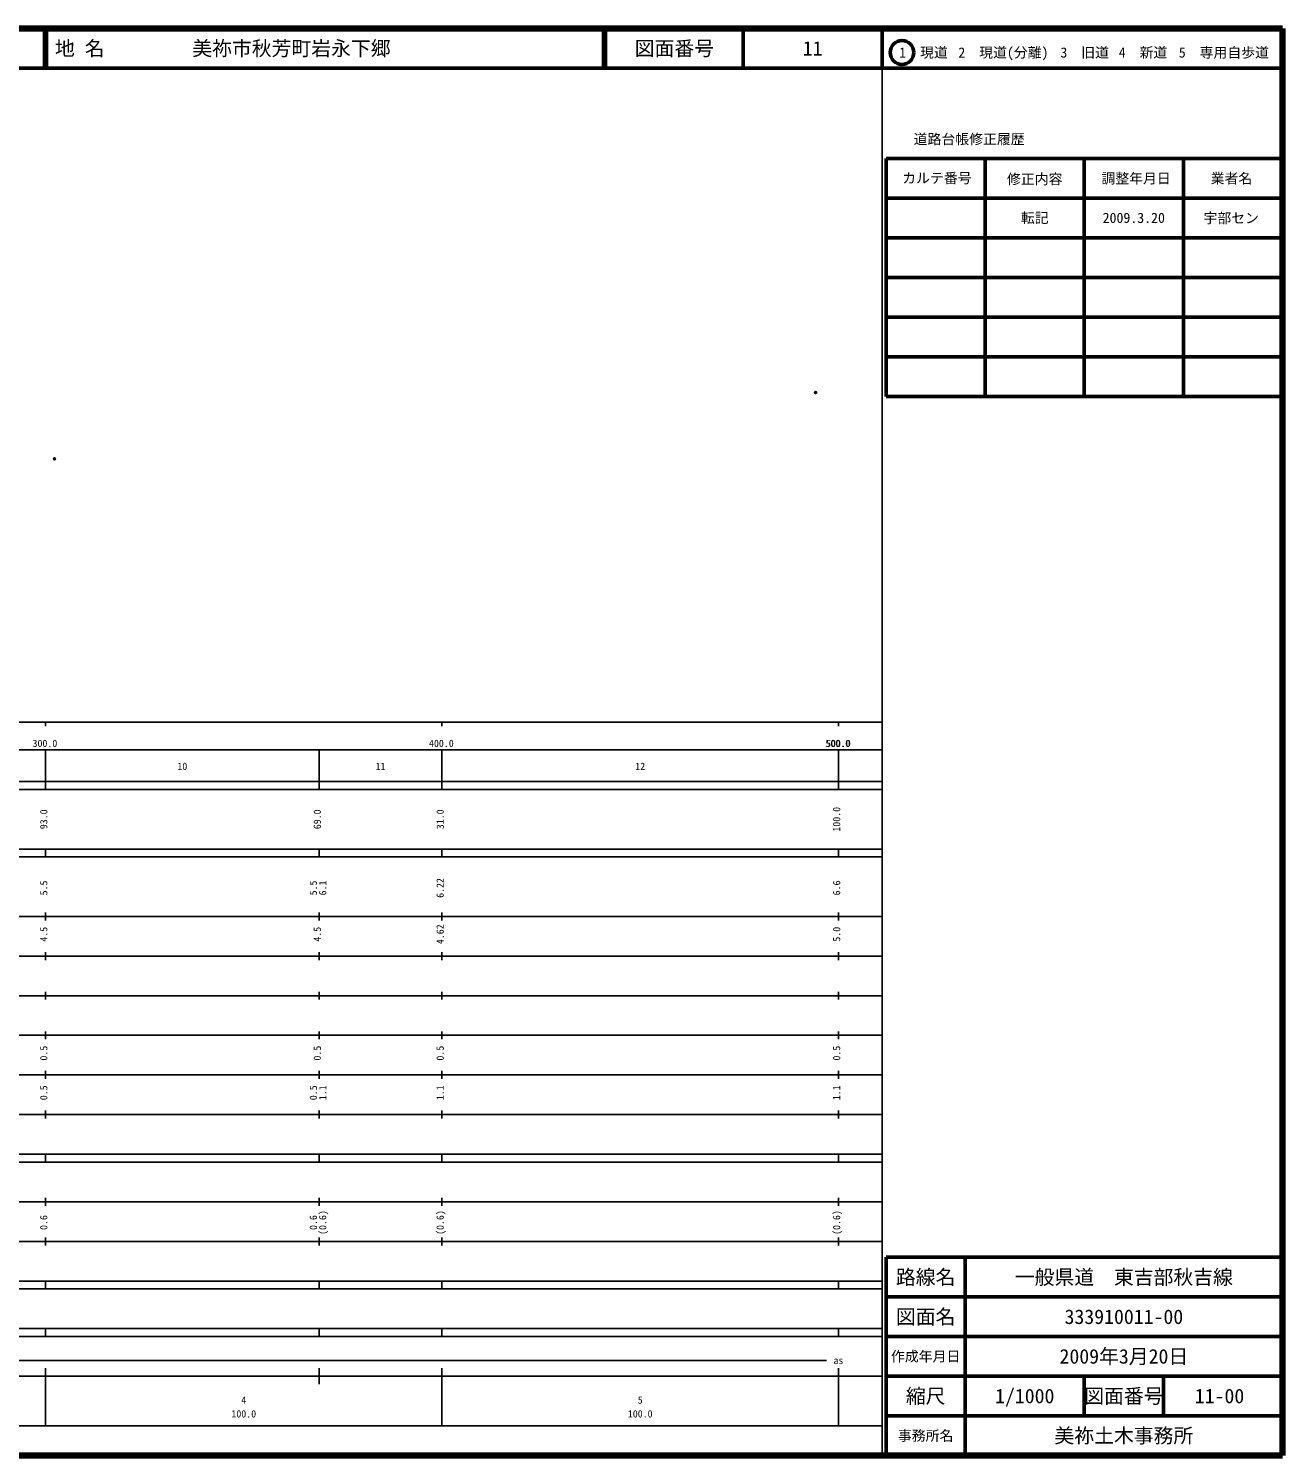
# Model space of a CAD drawing. Units: millimetres on the paper. Extents: x 40 to 680, y 20 to 380.
# Drawn here: x 363.7 to 680, y 20 to 380 of the extents above; entities that cross this region are included whole.
import ezdxf
from ezdxf.enums import TextEntityAlignment as Align

# ---------------------------------------------------------------- set-up
doc = ezdxf.new("R2010")
doc.units = ezdxf.units.MM
doc.header["$PDMODE"] = 32
doc.header["$PDSIZE"] = 0.5
doc.layers.add('M-OTRS', color=6, linetype='Continuous')
doc.layers.add('M-TTL-TXT', color=7, linetype='Continuous')
for name, color, linetype, lineweight in [('M-TTL', 2, 'Continuous', 140), ('M-TTL-BAND', 7, 'Continuous', 25), ('M-TTL-FRAM', 2, 'Continuous', 50), ('M-TTL-LINE', 7, 'Continuous', 50)]:
    doc.layers.add(name, color=color, linetype=linetype, lineweight=lineweight)
doc.styles.add('ＭＳ ゴシック', font='')
doc.styles.get('ＭＳ ゴシック').set_extended_font_data('MS Gothic')

msp = doc.modelspace()

# ---------------------------------------------------------------- linework, layer by layer
at = {"layer": 'M-OTRS'}
for p in [(562.251, 288.153), (370.279, 271.45)]:
    msp.add_point(p, dxfattribs=at)
at = {"layer": 'M-TTL'}
for p, q in [((680, 380), (40, 380)), ((680, 20), (680, 380)), ((40, 20), (680, 20))]:
    msp.add_line(p, q, dxfattribs=at)
at = {"layer": 'M-TTL-BAND'}
for p, q in [((579, 20), (579, 370)), ((40, 205), (579, 205)), ((368, 205), (368, 204)), ((468, 205), (468, 204)), ((568, 205), (568, 204)), ((68, 198), (579, 198)), ((368, 188), (368, 198)), ((437, 188), (437, 198)), ((468, 188), (468, 198)), ((568, 188), (568, 198)), ((40, 190), (579, 190)), ((40, 188), (579, 188)), ((40, 173), (579, 173)), ((368, 171), (368, 173)), ((437, 171), (437, 173)), ((468, 171), (468, 173)), ((568, 171), (568, 173)), ((40, 171), (579, 171)), ((40, 156), (579, 156)), ((368, 155), (368, 157)), ((437, 155), (437, 157)), ((468, 155), (468, 157)), ((568, 155), (568, 157)), ((46, 146), (579, 146)), ((368, 145), (368, 147)), ((437, 145), (437, 147)), ((468, 145), (468, 147)), ((568, 145), (568, 147)), ((368, 135), (368, 137)), ((437, 135), (437, 137)), ((468, 135), (468, 137)), ((568, 135), (568, 137)), ((52, 136), (579, 136)), ((46, 126), (579, 126)), ((368, 125), (368, 127)), ((437, 125), (437, 127)), ((468, 125), (468, 127)), ((568, 125), (568, 127)), ((52, 116), (579, 116)), ((368, 115), (368, 117)), ((437, 115), (437, 117)), ((468, 115), (468, 117)), ((568, 115), (568, 117)), ((46, 106), (579, 106)), ((368, 105), (368, 107)), ((437, 105), (437, 107)), ((468, 105), (468, 107)), ((568, 105), (568, 107)), ((40, 96), (579, 96)), ((40, 94), (579, 94)), ((368, 94), (368, 96)), ((437, 94), (437, 96)), ((468, 94), (468, 96)), ((568, 94), (568, 96)), ((49, 84), (579, 84)), ((368, 83), (368, 85)), ((437, 83), (437, 85)), ((468, 83), (468, 85)), ((568, 83), (568, 85)), ((40, 74), (579, 74)), ((368, 73), (368, 75)), ((437, 73), (437, 75)), ((468, 73), (468, 75)), ((568, 73), (568, 75)), ((40, 64), (579, 64)), ((40, 62), (579, 62)), ((368, 62), (368, 64)), ((437, 62), (437, 64)), ((468, 62), (468, 64)), ((568, 62), (568, 64)), ((40, 52), (579, 52)), ((368, 50), (368, 52)), ((437, 50), (437, 52)), ((468, 50), (468, 52)), ((568, 50), (568, 52)), ((40, 50), (579, 50)), ((71, 44), (565, 44)), ((40, 40), (579, 40)), ((368, 27.5), (368, 42)), ((437, 38), (437, 42)), ((468, 27.5), (468, 42)), ((568, 27.5), (568, 42)), ((68, 27.5), (579, 27.5))]:
    msp.add_line(p, q, dxfattribs=at)
at = {"layer": 'M-TTL-FRAM'}
for p, q in [((580, 347.197), (580, 287.197)), ((580, 347.197), (680, 347.197)), ((580, 287.197), (680, 287.197)), ((680, 70), (580, 70)), ((580, 70), (580, 20))]:
    msp.add_line(p, q, dxfattribs=at)
at = {"layer": 'M-TTL-LINE'}
for p, q in [((367.75, 380), (367.75, 370)), ((368.25, 380), (368.25, 370)), ((508.747, 380), (508.747, 370)), ((509.247, 380), (509.247, 370)), ((543.997, 380), (543.997, 370)), ((579, 380), (579, 370)), ((40, 370), (680, 370)), ((605, 347.197), (605, 287.197)), ((630, 347.197), (630, 287.197)), ((655, 347.197), (655, 287.197)), ((580, 337.197), (680, 337.197)), ((580, 327.197), (680, 327.197)), ((580, 317.197), (680, 317.197)), ((580, 307.197), (680, 307.197)), ((580, 297.197), (680, 297.197)), ((600, 70), (600, 20)), ((680, 60), (580, 60)), ((680, 50), (580, 50)), ((680, 40), (580, 40)), ((630, 40), (630, 30)), ((650, 40), (650, 30)), ((680, 30), (580, 30))]:
    msp.add_line(p, q, dxfattribs=at)
msp.add_circle((584.031, 373.958), 3, dxfattribs=at)

# ---------------------------------------------------------------- texts
at = {"layer": 'M-TTL-BAND', "style": 'ＭＳ ゴシック'}
for s, p in [('300.0', (367.844, 198.195)), ('400.0', (467.844, 198.195)), ('500.0', (567.844, 198.195)), ('500.0', (568, 198.195)), ('10', (402.5, 192.405)), ('11', (452.5, 192.405)), ('12', (518, 192.405)), ('as', (568, 42.5)), ('4', (418, 32.523)), ('5', (518, 32.523)), ('100.0', (418, 29.033)), ('100.0', (518, 29.033))]:
    msp.add_text(s, height=1.833, dxfattribs=at).set_placement(p, align=Align.BOTTOM_CENTER)
for s, p in [('93.0', (369, 180.5)), ('69.0', (438, 180.5)), ('31.0', (469, 180.5)), ('100.0', (569, 180.5)), ('5.5', (369, 163.174)), ('5.5', (437, 163.174)), ('6.1', (439.37, 163.174)), ('6.22', (469, 163.174)), ('6.6', (569, 163.174)), ('4.5', (369, 151.5)), ('4.5', (438, 151.5)), ('4.62', (469, 151.5)), ('5.0', (569, 151.5)), ('0.5', (369, 121.5)), ('0.5', (438, 121.5)), ('0.5', (469, 121.5)), ('0.5', (569, 121.5)), ('0.5', (369, 111.5)), ('0.5', (437, 111.5)), ('1.1', (439.37, 111.5)), ('1.1', (469, 111.5)), ('1.1', (569, 111.5)), ('0.6', (369, 78.764)), ('0.6', (437, 78.764)), ('(0.6)', (439.37, 78.764)), ('(0.6)', (469, 78.764)), ('(0.6)', (569, 78.764))]:
    msp.add_text(s, height=1.833, rotation=90, dxfattribs=at).set_placement(p, align=Align.BOTTOM_CENTER)
at = {"layer": 'M-TTL-TXT', "style": 'ＭＳ ゴシック'}
for s, p in [('地 名', (370.38, 375)), ('美祢市秋芳町岩永下郷', (405.024, 375))]:
    msp.add_text(s, height=3.666, dxfattribs=at).set_placement(p, align=Align.MIDDLE_LEFT)
for s, height, p in [('図面番号', 3.666, (526.622, 375)), ('11', 3.666, (561.497, 375)), ('1\u3000現道', 2.566, (589.448, 373.958)), ('2\u3000現道(分離)', 2.566, (609.619, 373.958)), ('3\u3000旧道', 2.566, (630.121, 373.958)), ('4\u3000新道', 2.566, (644.824, 373.958)), ('5\u3000専用自歩道', 2.566, (665.228, 373.958)), ('道路台帳修正履歴', 2.566, (600.968, 352.113)), ('カルテ番号', 2.566, (592.839, 342.277)), ('修正内容', 2.566, (617.509, 342.023)), ('調整年月日', 2.566, (643.089, 342.197)), ('業者名', 2.566, (667.134, 342.197)), ('転記', 2.566, (617.5, 332.245)), ('2009.3.20', 2.566, (642.5, 332.245)), ('宇部セン', 2.566, (667.077, 332.189)), ('路線名', 3.666, (590, 65)), ('路線名', 3.666, (590, 65)), ('一般県道\u3000東吉部秋吉線', 3.666, (640, 65)), ('図面名', 3.666, (590, 55)), ('図面名', 3.666, (590, 55)), ('333910011-00', 3.666, (640, 55)), ('2009年3月20日', 3.666, (640, 45)), ('作成年月日', 2.566, (590, 45)), ('作成年月日', 2.566, (590, 45)), ('縮尺', 3.666, (590, 35)), ('縮尺', 3.666, (590, 35)), ('1/1000', 3.666, (615, 35)), ('図面番号', 3.666, (640, 35)), ('図面番号', 3.666, (640, 35)), ('11-00', 3.666, (664.125, 35)), ('事務所名', 2.566, (590, 25)), ('事務所名', 2.566, (590, 25)), ('美祢土木事務所', 3.666, (640, 25))]:
    msp.add_text(s, height=height, dxfattribs=at).set_placement(p, align=Align.MIDDLE_CENTER)

doc.saveas('drawing.dxf')
